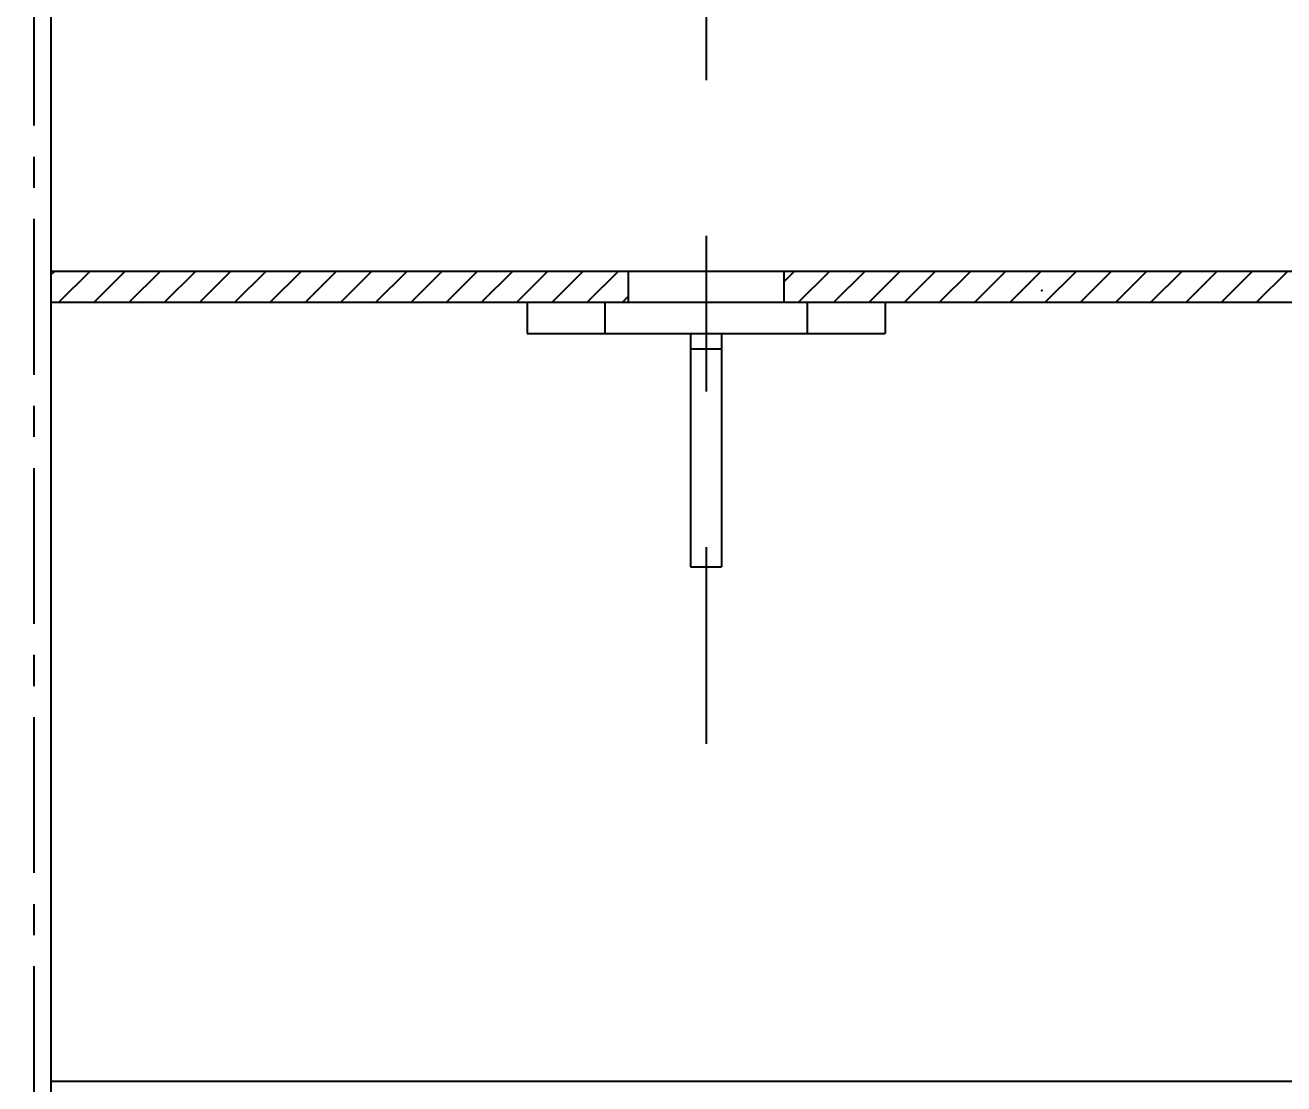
# Model space of a CAD drawing. Extents: x 2963 to 8481, y 2091 to 3069.
# Drawn here: x 3161.47 to 3201.89, y 2396.42 to 2430.42 of the extents above; entities that cross this region are included whole.
import ezdxf

# ---------------------------------------------------------------- set-up
doc = ezdxf.new("R2010")
doc.units = 0
doc.header["$LTSCALE"] = 20
doc.header["$MEASUREMENT"] = 0
doc.linetypes.add('CENTER', pattern=[2, 1.25, -0.25, 0.25, -0.25])
doc.layers.get('0').update_dxf_attribs({"linetype": 'CONTINUOUS'})
for name, color, linetype in [('中心线', 1, 'CENTER'), ('粗实线', 7, 'CONTINUOUS'), ('细实线', 3, 'CONTINUOUS')]:
    doc.layers.add(name, color=color, linetype=linetype)
doc.styles.add('HZ', font='romans.shx', dxfattribs={"width": 0.667, "bigfont": 'hztxt.shx'})
doc.styles.get("Standard").update_dxf_attribs({"font": 'TXT.SHX'})
doc.dimstyles.get("Standard").update_dxf_attribs({"dimtxt": 0.18, "dimasz": 0.18, "dimexe": 0.18, "dimexo": 0.0625, "dimgap": 0.09, "dimtad": 0, "dimtih": 1, "dimtoh": 1, "dimdec": 4, "dimzin": 0, "dimdsep": 46, "dimtxsty": 'Standard', "dimcen": 0.09, "dimadec": 0, "dimazin": 0, "dimtfac": 1, "dimtdec": 4, "dimtofl": 0, "dimtmove": 0, "dimatfit": 3, "dimfxl": 0, "dimtolj": 1, "dimtzin": 0, "dimarcsym": 0})

# ---------------------------------------------------------------- blocks, each defined once
blk = doc.blocks.new('*X32')
at = {"color": 0}
for p, q in [((2512.794, 2422.285), (2513.033, 2422.523)), ((2513.164, 2421.523), (2514.164, 2422.523)), ((2515.129, 2422.357), (2515.295, 2422.523)), ((2515.427, 2421.523), (2516.427, 2422.523)), ((2518.452, 2422.285), (2518.689, 2422.523)), ((2522.044, 2422.484), (2522.084, 2422.523)), ((2524.137, 2422.313), (2524.346, 2422.523)), ((2529.882, 2422.402), (2530.003, 2422.523)), ((2530.135, 2421.523), (2531.135, 2422.523)), ((2531.266, 2421.523), (2532.266, 2422.523)), ((2532.397, 2421.523), (2533.397, 2422.523)), ((2533.529, 2421.523), (2534.529, 2422.523)), ((2534.66, 2421.523), (2535.66, 2422.523)), ((2535.791, 2421.523), (2536.791, 2422.523)), ((2536.923, 2421.523), (2537.923, 2422.523)), ((2538.054, 2421.523), (2539.054, 2422.523)), ((2539.185, 2421.523), (2540.185, 2422.523)), ((2540.317, 2421.523), (2541.317, 2422.523)), ((2541.448, 2421.523), (2542.448, 2422.523)), ((2542.58, 2421.523), (2543.58, 2422.523)), ((2543.711, 2421.523), (2544.711, 2422.523)), ((2544.842, 2421.523), (2545.842, 2422.523)), ((2545.974, 2421.523), (2546.974, 2422.523)), ((2547.105, 2421.523), (2548.105, 2422.523)), ((2514.295, 2421.523), (2515.129, 2422.357)), ((2516.558, 2421.523), (2517.347, 2422.312)), ((2518.821, 2421.523), (2519.494, 2422.196)), ((2522.215, 2421.523), (2523.032, 2422.34)), ((2524.478, 2421.523), (2525.194, 2422.24)), ((2527.872, 2421.523), (2528.777, 2422.428)), ((2548.236, 2421.523), (2548.419, 2421.706))]:
    blk.add_line(p, q, dxfattribs=at)
blk = doc.blocks.new('*X33')
at = {"color": 0}
for p, q in [((2553.419, 2422.18), (2553.762, 2422.523)), ((2553.893, 2421.523), (2554.893, 2422.523)), ((2555.025, 2421.523), (2556.025, 2422.523)), ((2556.156, 2421.523), (2557.156, 2422.523)), ((2557.287, 2421.523), (2558.287, 2422.523)), ((2558.419, 2421.523), (2559.419, 2422.523)), ((2559.55, 2421.523), (2560.55, 2422.523)), ((2560.682, 2421.523), (2561.682, 2422.523)), ((2561.813, 2421.523), (2562.813, 2422.523)), ((2562.944, 2421.523), (2563.944, 2422.523)), ((2564.076, 2421.523), (2565.076, 2422.523)), ((2565.207, 2421.523), (2566.207, 2422.523)), ((2566.338, 2421.523), (2567.338, 2422.523)), ((2567.47, 2421.523), (2568.47, 2422.523)), ((2568.601, 2421.523), (2569.601, 2422.523)), ((2569.732, 2421.523), (2570.732, 2422.523)), ((2570.864, 2421.523), (2571.864, 2422.523)), ((2573.127, 2421.523), (2574.094, 2422.491)), ((2576.644, 2421.646), (2577.521, 2422.523)), ((2578.807, 2421.546), (2579.783, 2422.523)), ((2582.344, 2421.69), (2583.178, 2422.523)), ((2584.492, 2421.574), (2585.44, 2422.523)), ((2585.572, 2421.523), (2586.572, 2422.523)), ((2586.709, 2421.529), (2587.703, 2422.523)), ((2587.834, 2421.523), (2588.834, 2422.523)), ((2577.652, 2421.523), (2577.702, 2421.573)), ((2583.309, 2421.523), (2583.387, 2421.601)), ((2586.703, 2421.523), (2586.709, 2421.529)), ((2588.966, 2421.523), (2589.044, 2421.601))]:
    blk.add_line(p, q, dxfattribs=at)
blk = doc.blocks.new('*D81')
at = {"layer": '细实线', "color": 3, "lineweight": -2}
for p, q in [((3183.34, 2956.773), (3060.131, 2956.773)), ((3062.131, 2953.273), (3062.131, 2355.723)), ((3118.873, 2352.223), (3060.131, 2352.223))]:
    blk.add_line(p, q, dxfattribs=at)
at = {"layer": '细实线', "color": 3}
for points in [[(3061.548, 2953.273), (3062.715, 2953.273), (3062.131, 2956.773)], [(3061.548, 2355.723), (3062.715, 2355.723), (3062.131, 2352.223)]]:
    blk.add_solid(points, dxfattribs=at)
at = {"layer": '细实线', "color": 3, "insert": (3058.831, 2675.754), "char_height": 4, "attachment_point": 5, "rotation": 90, "style": 'HZ'}
blk.add_mtext('\\A1;12103%%p25', dxfattribs=at)

msp = doc.modelspace()

# ---------------------------------------------------------------- linework, layer by layer
at = {"layer": '中心线'}
msp.add_line((3183.34, 2493.6586), (3183.34, 2407.3389), dxfattribs=at)
at = {"layer": '中心线', "ltscale": 0.2}
msp.add_line((3161.75, 2488.1966), (3161.75, 2354.6619), dxfattribs=at)
at = {"layer": '粗实线'}
for p, q in [((3162.3025, 2481.0813), (3162.3025, 2368.0073)), ((3162.3025, 2422.5229), (3204.3775, 2422.5229)), ((3180.84, 2422.5229), (3180.84, 2421.5229)), ((3185.84, 2422.5229), (3185.84, 2421.5229)), ((3162.3025, 2421.5229), (3204.3775, 2421.5229)), ((3177.59, 2421.5229), (3177.59, 2420.5229)), ((3180.09, 2421.5229), (3180.09, 2420.5229)), ((3186.59, 2421.5229), (3186.59, 2420.5229)), ((3189.09, 2421.5229), (3189.09, 2420.5229)), ((3177.59, 2420.5229), (3189.09, 2420.5229)), ((3182.84, 2420.5229), (3182.84, 2413.0229)), ((3183.84, 2420.5229), (3183.84, 2413.0229)), ((3182.84, 2420.0229), (3183.84, 2420.0229)), ((3182.84, 2413.0229), (3183.84, 2413.0229)), ((3204.3775, 2396.4996), (3162.3025, 2396.4996))]:
    msp.add_line(p, q, dxfattribs=at)
msp.add_point((3194.1233, 2421.8979), dxfattribs=at)

# ---------------------------------------------------------------- block references
at = {"layer": '细实线', "color": 3}
for name in ['*X32', '*X33']:
    msp.add_blockref(name, (632.4207, 0), dxfattribs=at)

# ---------------------------------------------------------------- dimensions: what is measured, and where the dimension line sits
at = {"layer": '细实线'}
dim = msp.add_linear_dim(base=(3062.1314, 2352.2229), p1=(3183.34, 2956.7729), p2=(3118.8731, 2352.2229), angle=90, text='12103%%p25', dimstyle='Standard', override={"dimtxt": 4, "dimasz": 3.5, "dimexe": 2, "dimexo": 0, "dimgap": 1.3, "dimtad": 1, "dimtih": 0, "dimtoh": 0, "dimdec": 3, "dimtxsty": 'HZ', "dimcen": 0, "dimclrd": 3, "dimclre": 3, "dimclrt": 3, "dimtol": 1, "dimtp": 10, "dimtm": 10, "dimtfac": 0.1, "dimtdec": 3, "dimtofl": 1}, dxfattribs=at)
dim.commit()
dim.dimension.update_dxf_attribs({"geometry": '*D81', "text_midpoint": (3062.1314, 2675.7542), "dimtype": 160})

doc.saveas('drawing.dxf')
